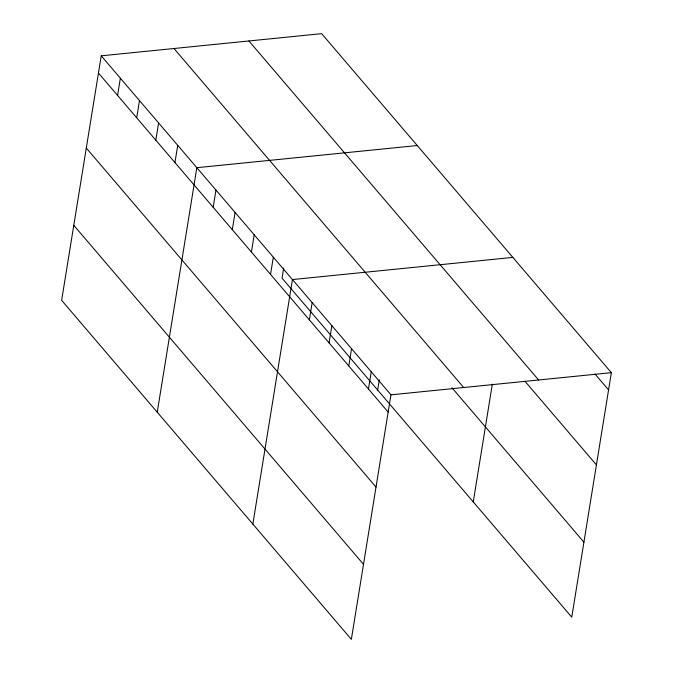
<?xml version="1.0" encoding="UTF-8"?>
<svg xmlns="http://www.w3.org/2000/svg" width="673" height="673" viewBox="0 0 673 673"><rect width="100%" height="100%" fill="white"/><g stroke="black" fill="none" stroke-linecap="round" stroke-linejoin="round"><path stroke-width="1.01" d="M101.236 55.825L61.638 300.335L351.356 639.35L390.954 394.832L101.236 55.825L321.644 33.65L611.362 372.665L571.764 617.175L282.046 278.168L283.686 268.031M117.573 95.423L120.358 78.194M136.695 117.8L139.479 100.571M155.816 140.169L158.601 122.949M174.938 162.546L177.722 145.318M157.246 412.213L196.844 167.695L417.252 145.528M213.181 207.301L215.966 190.072M232.303 229.67L235.087 212.449M251.416 252.047L254.209 234.818M270.538 274.424L273.331 257.195M252.855 524.082L292.452 279.573L512.86 257.397M309.361 319.852L312.154 302.623M329.063 342.902L331.856 325.673M348.765 365.952L351.558 348.732M368.468 389.011L371.26 371.782M377.654 390.037L379.294 379.9M473.254 501.915L492.325 384.199M390.954 394.832L611.362 372.665M594.991 373.995L608.577 389.894M248.909 40.969L538.627 379.984M525.091 381.431L596.429 464.892M173.971 48.506L463.689 387.522M451.945 387.749L583.912 542.177M98.451 73.046L388.17 412.061M86.304 148.052L376.022 487.067M73.786 225.329L363.504 564.344"/></g></svg>
